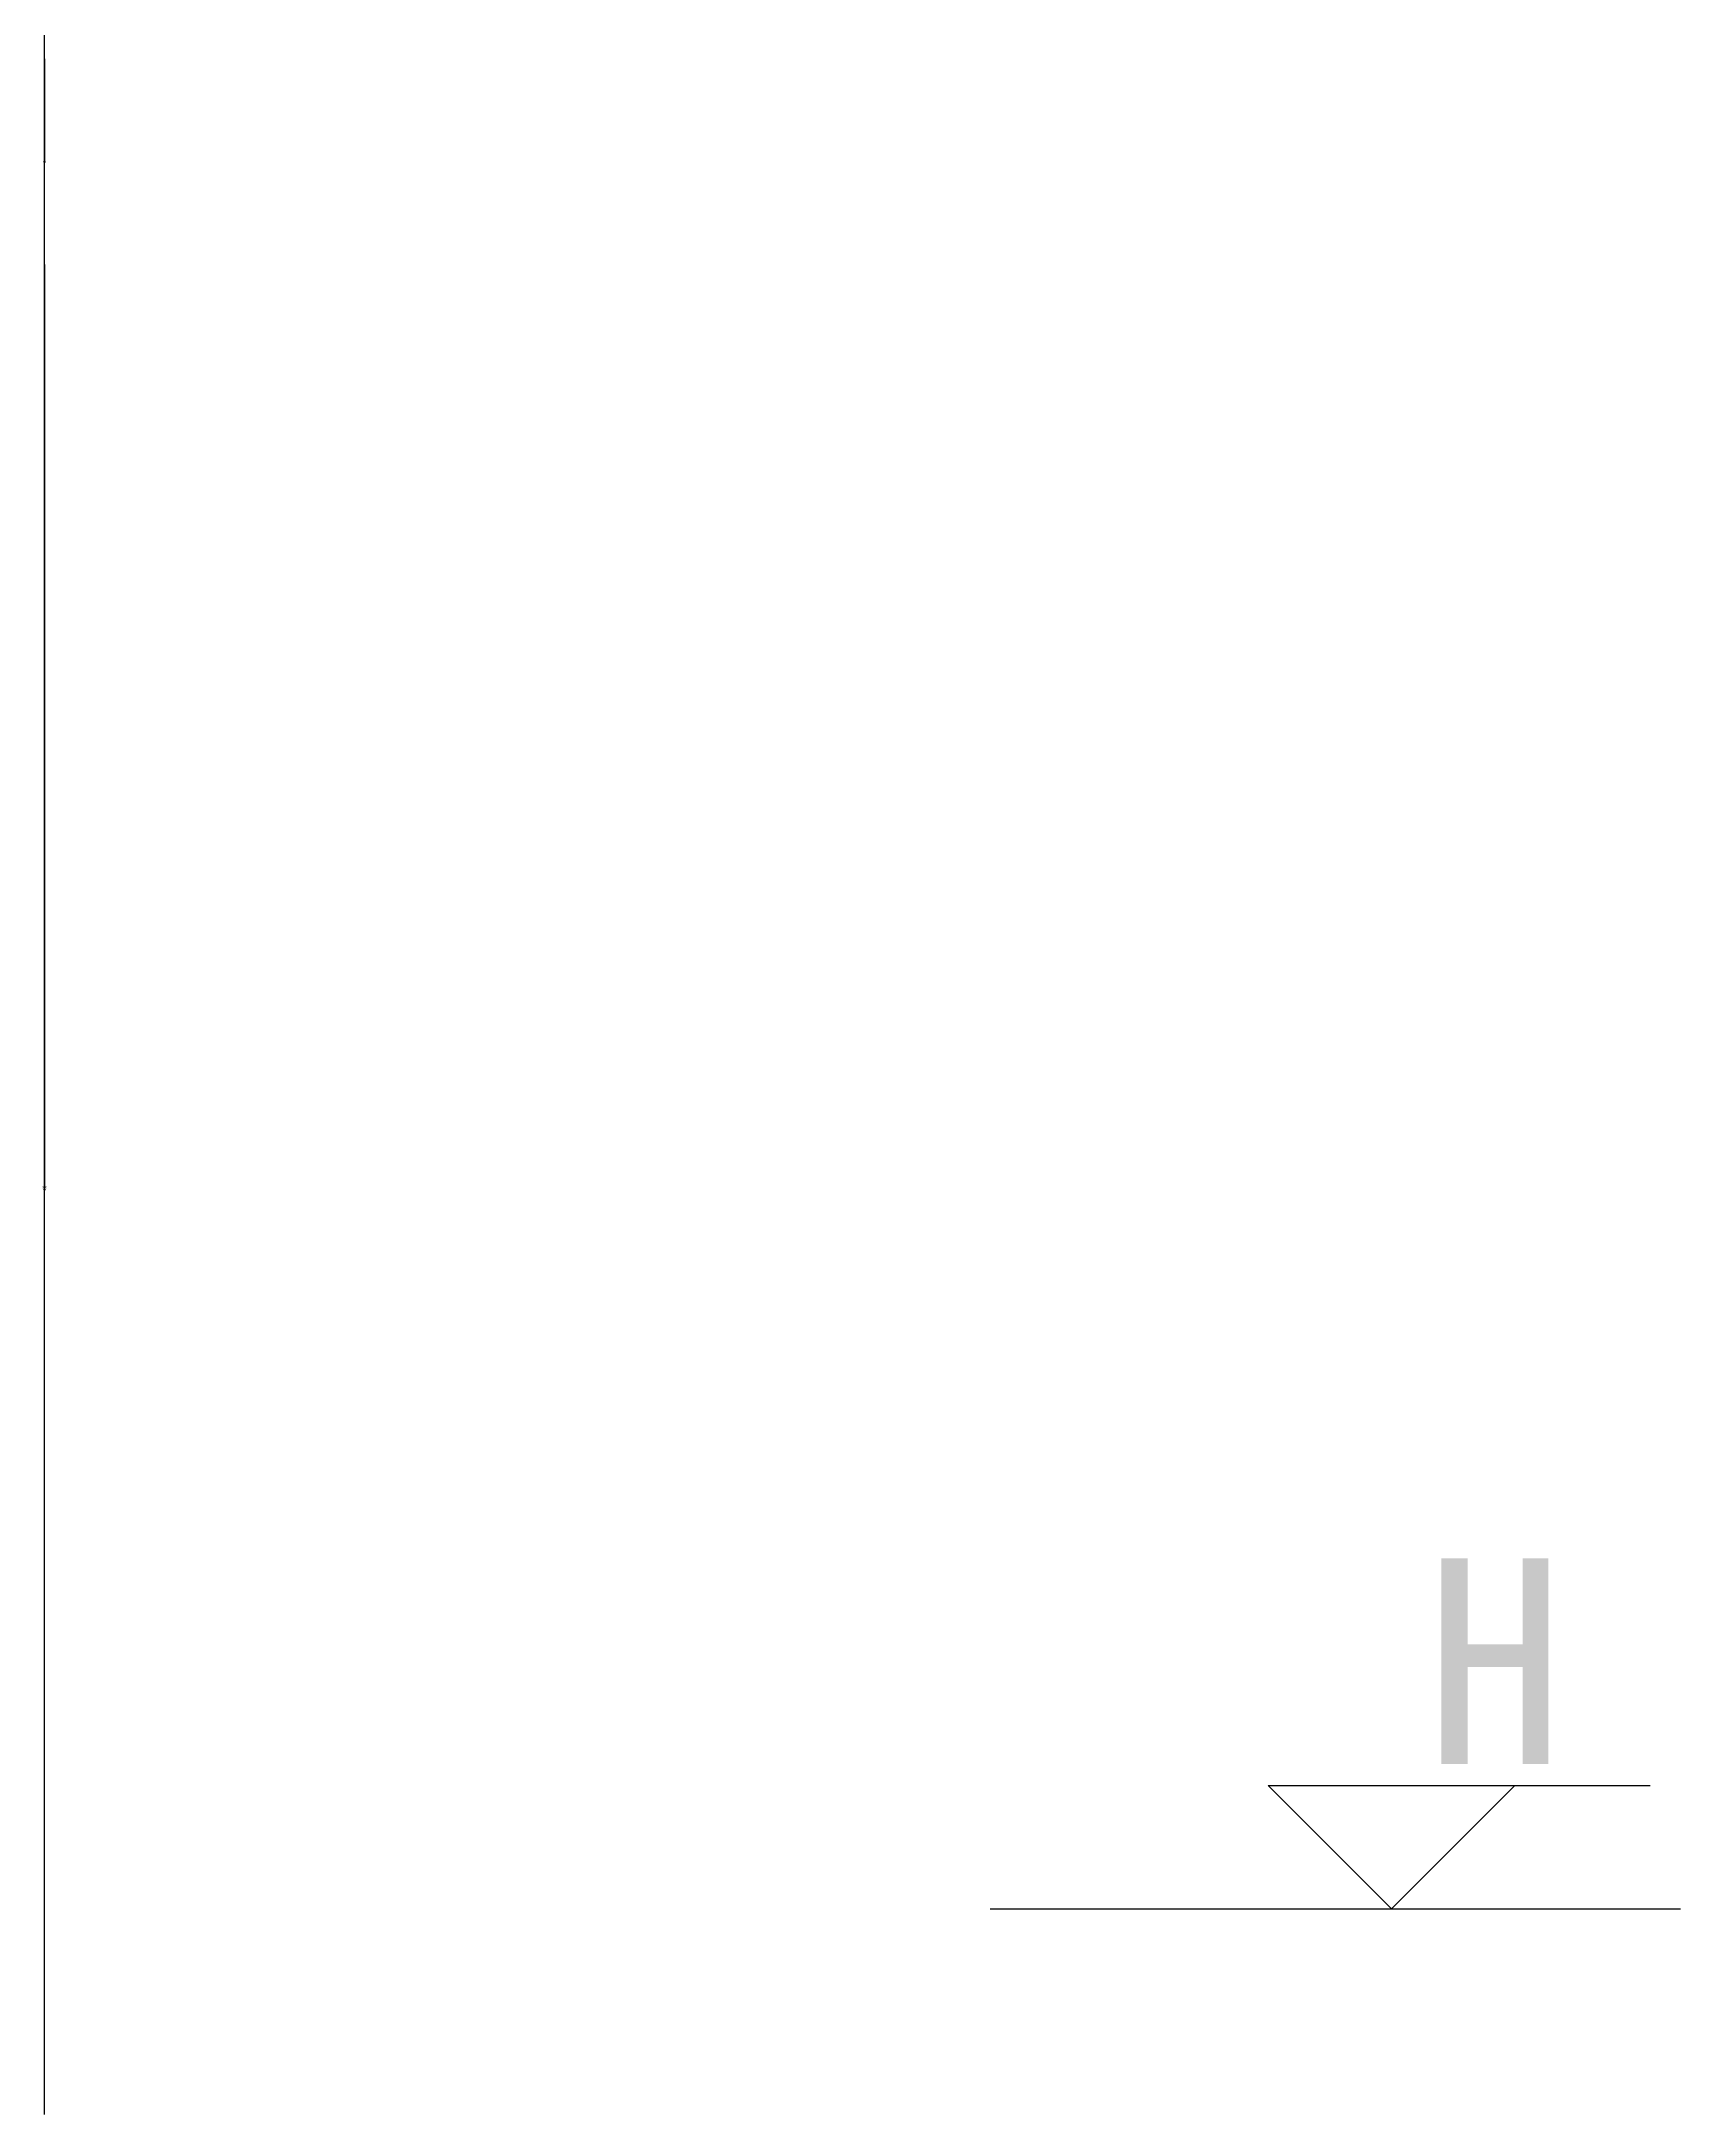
# Model space of a CAD drawing. Header units: metres. Extents: x -3162 to 6352, y -3306 to 1625.
# Drawn here: x -2126 to -1329, y -2802 to -1793 of the extents above; entities that cross this region are included whole.
import ezdxf

# ---------------------------------------------------------------- set-up
doc = ezdxf.new("R2010")
doc.units = ezdxf.units.M
doc.layers.add('PUB_DIM', color=3, linetype='Continuous')
doc.layers.add('PUB_TEXT', color=7, linetype='Continuous')
doc.dimstyles.get("Standard").update_dxf_attribs({"dimtxt": 2.5, "dimasz": 2.5, "dimexe": 1.25, "dimexo": 0.625, "dimtad": 1, "dimcen": 2.5, "dimazin": 3, "dimtfac": 1, "dimtmove": 0, "dimatfit": 3})

# ---------------------------------------------------------------- blocks, each defined once
blk = doc.blocks.new('*D5')
for p, q in [((-2124.23, -1801.53), (-2124.23, -1851.53)), ((-2124.48, -1851.53), (-2124.73, -1851.53)), ((-2124.23, -1901.53), (-2124.23, -1851.53)), ((-2124.23, -1851.53), (-2124.23, -1851.53)), ((-2123.98, -1851.53), (-2123.73, -1851.53))]:
    blk.add_line(p, q)
at = {"layer": 'Defpoints'}
for p in [(-2124.23, -1801.53), (-2124.23, -1851.53), (-2124.23, -1901.53)]:
    blk.add_point(p, dxfattribs=at)
at = {"layer": 'PUB_DIM', "insert": (-2124.23, -1850.405), "char_height": 1, "attachment_point": 5}
blk.add_mtext('0', dxfattribs=at)
blk = doc.blocks.new('*D6')
for p, q in [((-2124.23, 900), (-2124.23, -900.77)), ((-2124.48, -900.77), (-2124.73, -900.77)), ((-2124.23, -2701.53), (-2124.23, -900.77)), ((-2124.23, -900.77), (-2124.23, -900.77)), ((-2123.98, -900.77), (-2123.73, -900.77))]:
    blk.add_line(p, q)
at = {"layer": 'Defpoints'}
for p in [(-2124.23, 900), (-2124.23, -900.77), (-2124.23, -2701.53)]:
    blk.add_point(p, dxfattribs=at)
at = {"layer": 'PUB_DIM', "insert": (-2124.23, -899.645), "char_height": 1, "attachment_point": 5}
blk.add_mtext('3500', dxfattribs=at)
blk = doc.blocks.new('*D17')
for p, q in [((-2124.23, 198.47), (-2124.23, -801.53)), ((-2124.48, -801.53), (-2124.73, -801.53)), ((-2124.23, -1801.53), (-2124.23, -801.53)), ((-2124.23, -801.53), (-2124.23, -801.53)), ((-2123.98, -801.53), (-2123.73, -801.53))]:
    blk.add_line(p, q)
at = {"layer": 'Defpoints'}
for p in [(-2124.23, 198.47), (-2124.23, -801.53), (-2124.23, -1801.53)]:
    blk.add_point(p, dxfattribs=at)
at = {"layer": 'PUB_DIM', "insert": (-2124.23, -800.405), "char_height": 1, "attachment_point": 5}
blk.add_mtext('0', dxfattribs=at)
blk = doc.blocks.new('*D18')
for p, q in [((-2124.23, -1901.53), (-2124.23, -2351.53)), ((-2124.48, -2351.53), (-2124.73, -2351.53)), ((-2124.23, -2801.53), (-2124.23, -2351.53)), ((-2124.23, -2351.53), (-2124.23, -2351.53)), ((-2123.98, -2351.53), (-2123.73, -2351.53))]:
    blk.add_line(p, q)
at = {"layer": 'Defpoints'}
for p in [(-2124.23, -1901.53), (-2124.23, -2351.53), (-2124.23, -2801.53)]:
    blk.add_point(p, dxfattribs=at)
at = {"layer": 'PUB_DIM', "insert": (-2124.23, -2350.405), "char_height": 1, "attachment_point": 5}
blk.add_mtext('900', dxfattribs=at)

msp = doc.modelspace()

# ---------------------------------------------------------------- linework, layer by layer
at = {"layer": 'PUB_DIM'}
for p, q in [((-1469.24, -2701.53), (-1529.24, -2641.53)), ((-1529.24, -2641.53), (-1409.24, -2641.53)), ((-1409.24, -2641.53), (-1469.24, -2701.53)), ((-1439.42, -2641.53), (-1343.52, -2641.53)), ((-1664.46, -2701.53), (-1328.73, -2701.53))]:
    msp.add_line(p, q, dxfattribs=at)

# ---------------------------------------------------------------- texts
at = {"layer": 'PUB_TEXT'}
msp.add_text('H', height=100, dxfattribs=at).set_placement((-1452.99, -2630.94))

# ---------------------------------------------------------------- dimensions: what is measured, and where the dimension line sits
at = {"layer": 'PUB_DIM'}
for base, p1, p2, text, picture, middle in [((-2124.23, -900.77), (-2124.23, 900), (-2124.23, -2701.53), '3500', '*D6', (-2124.23, -899.645)), ((-2124.23, -2351.53), (-2124.23, -1901.53), (-2124.23, -2801.53), '900', '*D18', (-2124.23, -2350.405))]:
    dim = msp.add_linear_dim(base=base, p1=p1, p2=p2, text=text, dimstyle='Standard', dxfattribs=at)
    dim.commit()
    dim.dimension.update_dxf_attribs({"geometry": picture, "text_midpoint": middle})
for base, p1, p2, picture, middle in [((-2124.23, -801.53), (-2124.23, 198.47), (-2124.23, -1801.53), '*D17', (-2124.23, -800.405)), ((-2124.23, -1851.53), (-2124.23, -1801.53), (-2124.23, -1901.53), '*D5', (-2124.23, -1850.405))]:
    dim = msp.add_linear_dim(base=base, p1=p1, p2=p2, dimstyle='Standard', dxfattribs=at)
    dim.commit()
    dim.dimension.update_dxf_attribs({"geometry": picture, "text_midpoint": middle})

doc.saveas('drawing.dxf')
